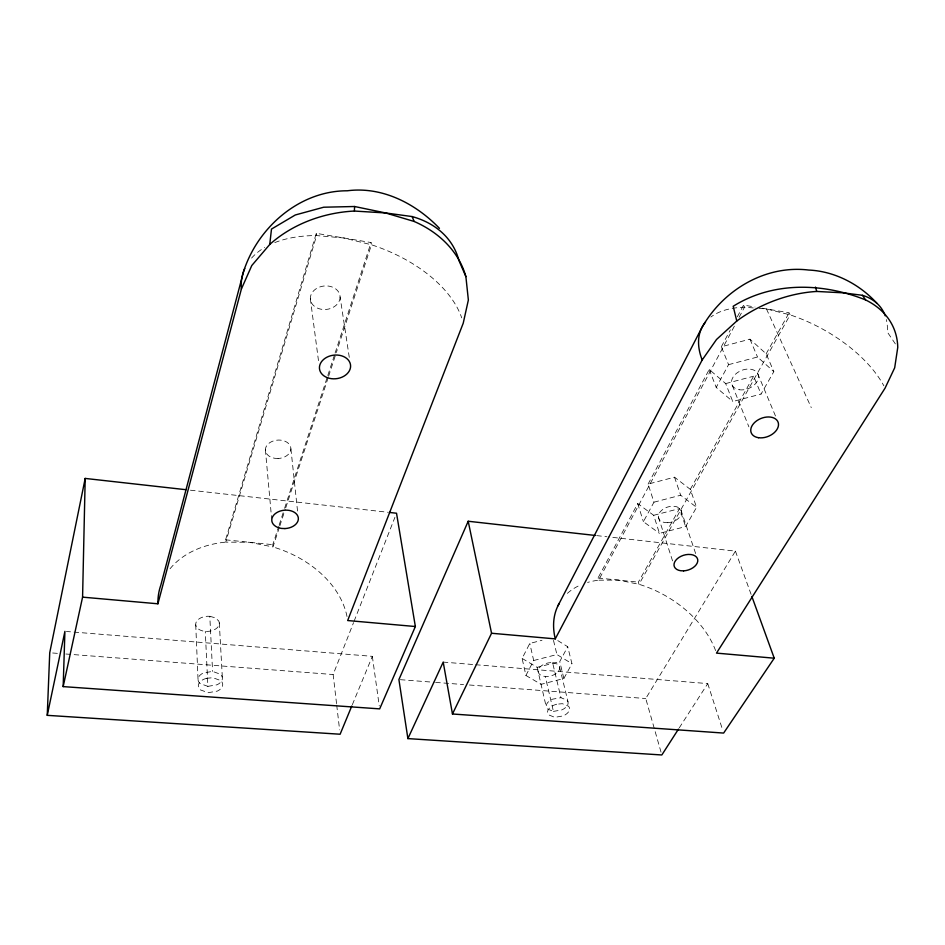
<?xml version="1.0" encoding="UTF-8"?>
<svg xmlns="http://www.w3.org/2000/svg" width="945" height="945" viewBox="0 0 945 945"><rect width="100%" height="100%" fill="white"/><g stroke="black" fill="none" stroke-linecap="round" stroke-linejoin="round"><path stroke-width="0.71" stroke-dasharray="4.72 3.54" d="M170.041 568.772A96.992 71.111 16.7 0 1 225.725 542.135L225.583 539.831L316.256 233.344L371.054 242.546L371.456 244.779L336.349 352.497M347.004 616.53A96.992 71.111 16.7 0 0 272.975 546.954L272.774 544.674L278.68 526.483M279.141 525.089L284.15 509.698M284.599 508.304L327.372 376.831M327.832 375.425L334.66 354.446M335.109 353.052L371.054 242.546M279.354 527.369L272.975 546.954L249.291 542.265L225.725 542.135L316.575 235.588L316.256 233.344M279.814 525.975L285.284 509.19M285.744 507.784L328.151 377.681M328.6 376.275L335.9 353.891M336.55 703.647L333.148 674.529L353.56 622.59M354.091 621.219L394.915 517.34M352.343 704.686L372.342 656.338L66.386 631.484M557.774 640.592L567.721 646.723L571.949 663.685L563.858 678.498L541.048 684.334L525.916 675.474L522.112 658.429L529.791 643.439L541.969 640.297M525.916 675.474L533.689 660.508L529.791 643.439M715.601 650.597A89.657 60.22 30.6 0 0 639.009 584.305L618.278 580.076L598.61 580.183L598.008 578.009L637.71 503.567L653.68 515.308L659.468 533.358L685.609 526.578L696.571 507.323L690.299 489.345L674.517 477.19L648.105 484.088L653.964 502.185L643.391 521.675L659.468 533.358M648.105 484.088L709.234 369.471L725.677 383.587L732.777 401.519L761.056 394.077L773.837 371.633L766.159 353.808L749.952 339.172L721.354 346.756L728.56 364.664L716.216 387.438L732.777 401.519M721.354 346.756L730.379 329.829M737.324 316.811L743.573 305.093L755.02 307.019M734.359 326.179L598.61 580.183A89.657 60.22 30.6 0 0 587.577 582.439M739.084 317.331L744.483 307.231L743.573 305.093M563.858 678.498L559.747 661.559L567.721 646.723M762.178 308.212L789.146 312.748L790.126 314.874L639.009 584.305L638.359 582.144L679.526 508.587L685.609 526.578M690.299 489.345L753.614 376.216L761.056 394.077M766.159 353.808L789.146 312.748M661.028 752.149L645.754 698.532L735.423 551.124L608.379 536.914M679.242 727.898L707.746 683.589L475.536 664.725M728.56 364.664L757.512 357.021L773.837 371.633M725.677 383.587L753.614 376.216M653.964 502.185L680.672 495.227L696.571 507.323M653.68 515.308L679.526 508.587M533.689 660.508L556.924 654.554L571.949 663.685M522.112 658.429L537.15 667.347L559.747 661.559M553.416 711.396L561.779 709.931A11.186 6.58 -13 0 0 567.154 700.28L560.964 697.705L552.506 699.182A11.186 6.58 -13 0 0 547.214 708.868L553.416 711.396L545.265 676.431M207.888 686.365L216.984 684.806A12.202 7.501 -4.3 0 0 220.35 674.234L212.578 671.387L203.399 672.958A12.202 7.501 -4.3 0 0 200.139 683.578L207.888 686.365L205.278 631.355M52.66 652.995L58.531 653.444M65.878 654.011L333.148 674.529M400.373 679.691L434.168 682.29M435.633 682.408L463.558 684.546M469.429 684.995L645.754 698.532M753.283 307.916L744.483 307.231A105.462 55.412 28.4 0 0 710.864 317.036M759.142 308.365L766.478 308.932L790.126 314.874A105.462 55.412 28.4 0 1 883.847 385.808M443.205 662.102L474.071 664.607M225.583 539.831L272.774 544.674M598.008 578.009L638.359 582.144M190.429 490.195L387.757 512.249M596.697 535.614L606.926 536.76M209.802 616.305L215.306 617.829L218.708 620.959A11.836 7.572 -3.9 0 1 209.306 631.248A11.836 7.572 -3.9 0 1 195.698 624.137A11.836 7.572 -3.9 0 1 209.802 616.305L212.578 671.387M552.589 662.681L557.184 664.028A10.974 6.639 -13 0 1 552.589 675.368A10.974 6.639 -13 0 1 538.118 671.104A10.974 6.639 -13 0 1 552.589 662.681L560.964 697.705M895.352 343.897L887.343 332.049A106.856 57.243 -36.3 0 0 886.351 319.575M766.478 308.932L811.271 407.649M749.952 339.172L757.512 357.021M757.677 373.57L776.636 418.765M732.351 385.489L748.877 426.833M709.234 369.471L716.216 387.438M735.423 551.124L751.346 595.055M674.517 477.19L680.672 495.227M680.896 509.934L695.78 553.935M658.417 517.128L673.124 562.629M707.746 683.589L722.748 730.32M637.71 503.567L643.391 521.675M553.486 640.356L556.924 654.554M559.534 666.863L568.004 701.816M537.15 667.347L546.34 707.344M340.094 296.954A14.919 11.765 -6.5 0 1 317.91 308.306A14.919 11.765 -6.5 0 1 317.626 287.894A14.919 11.765 -6.5 0 1 340.094 296.954L349.284 357.399M372.342 656.338L379.264 705.962M310.326 298.632L318.678 362.207M336.715 705.112L339.609 729.859M290.906 448.851L297.592 511.552M265.391 449.773L271.628 518.533M219.299 622.873L222.358 677.825M195.733 624.869L198.06 679.998M251.583 258.079A115.786 67.473 19 0 1 264.624 247.519M274.782 242.593A115.786 67.473 19 0 1 316.575 235.588L343.815 237.975L371.456 244.779A115.786 67.473 19 0 1 461.703 317.874M567.366 593.365A89.657 60.22 30.6 0 1 581.258 584.671M206.553 678.286L203.683 679.301A12.238 7.501 -4.4 0 0 200.411 689.909L208.195 692.685L217.315 691.114A12.238 7.501 -4.4 0 0 220.693 680.554L212.897 677.719L206.553 678.286M556.676 704.214L553.912 705.147A11.222 6.568 -13 0 0 548.584 714.845L554.798 717.349L563.196 715.885A11.222 6.568 -13 0 0 568.595 706.234L562.381 703.682L556.676 704.214M667.808 522.703L664.949 522.561A11.895 7.784 -17.8 0 1 658.948 513.903A11.895 7.784 -17.8 0 1 672.119 506.225L675.002 506.378A11.895 7.784 -17.8 0 1 680.932 515.037A11.895 7.784 -17.8 0 1 667.808 522.703M278.054 458.479L274.782 458.29A12.781 9.19 -5 0 1 268.427 443.713A12.781 9.19 -5 0 1 289.737 444.941A12.781 9.19 -5 0 1 278.054 458.479M739.203 389.742A14.01 9.686 -22.4 0 0 758.422 376.004A14.01 9.686 -22.4 0 0 737.348 372.696A14.01 9.686 -22.4 0 0 739.203 389.742"/><path stroke-width="1.42" d="M389.21 512.414L396.522 513.23L415.363 626.523L379.677 708.88L63.173 686.613L82.581 597.145L85.192 478.43L186.047 489.711M63.173 686.613L64.91 631.366L47.25 715.341L340.117 734.23L351.788 706.033M47.25 715.341L49.731 652.771L85.192 478.43M269.75 244.448A115.255 90.46 -8.1 0 1 354.375 211.054L354.588 206.506L323.71 207.215L295.301 214.976L271.487 229.068L269.75 244.448L251.783 265.533L241.377 289.04L157.91 603.796L82.581 597.145M595.244 535.449L468.2 521.25L398.908 679.585L407.897 738.6L661.831 754.972L678.451 729.127M407.897 738.6L443.205 662.102L452.466 713.995L723.634 733.072L774.239 658.204L751.842 596.425M452.466 713.995L491.554 633.256L468.2 521.25M557.94 605.828L701.603 328.187C722.512 290.458 764.977 264.73 808.636 270.046C834.6 271.18 859.43 284.161 876.83 303.215M491.554 633.256L555.27 638.879L702.17 359.986L716.523 339.479L736.769 321.04A106.974 72.907 -23.8 0 1 816.764 291.45L843.011 292.82L862.466 295.301A106.856 57.243 -36.3 0 1 885.241 315.831M774.239 658.204L716.487 653.113L885.063 388.147L894.679 367.818L897.75 347.441A106.974 72.907 -23.8 0 0 865.608 299.943C823.071 282.791 773.057 281.267 733.19 306.274L736.769 321.04M354.375 211.054L385.536 212.944L412.126 216.559A115.125 80.479 -28.3 0 1 458.904 260.407L465.885 276.613L468.366 300.002L463.227 323.202L347.665 620.546L415.363 626.523M354.588 206.506L385.536 212.944L414.134 221.449A115.255 90.46 -8.1 0 1 465.885 276.613M439.46 228.359C415.8 203.647 382.252 186.224 347.287 190.784C299.789 190.689 258.056 226.965 243.715 271.073L160.827 585.144A96.992 71.111 16.7 0 0 157.91 603.796M862.466 295.301L865.608 299.943M412.126 216.559L414.134 221.449M815.417 287.067L816.764 291.45M241.377 289.04A115.786 67.473 19 0 1 244.755 268.557M702.17 359.986A105.462 55.412 28.4 0 1 705.502 322.139M555.27 638.879A89.657 60.22 30.6 0 1 559.275 603.323M683.601 570.863L680.672 570.733A12.238 7.725 -17.5 0 1 674.612 562.157A12.238 7.725 -17.5 0 1 688.208 554.432L691.173 554.561A12.238 7.725 -17.5 0 1 697.174 563.137A12.238 7.725 -17.5 0 1 683.601 570.863M284.929 528.574L281.515 528.42A13.336 9.178 -5.6 0 1 274.948 513.915A13.336 9.178 -5.6 0 1 297.179 514.93A13.336 9.178 -5.6 0 1 284.929 528.574M327.301 377.657A15.64 11.836 -7.1 0 0 350.607 366.034A15.64 11.836 -7.1 0 0 327.147 357.092A15.64 11.836 -7.1 0 0 327.301 377.657M758.54 437.712A14.458 9.674 -21.8 0 0 778.479 423.844A14.458 9.674 -21.8 0 0 756.851 420.679A14.458 9.674 -21.8 0 0 758.54 437.712"/></g></svg>
